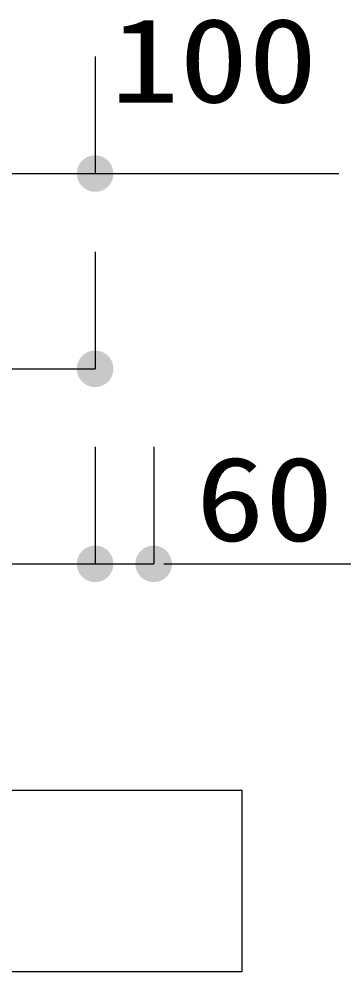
# Model space of a CAD drawing. Units: millimetres, scale not verified. Extents: x -8093 to 8093, y -5792 to 5792.
# Drawn here: x -4421 to -4088, y -4797 to -3820 of the extents above; entities that cross this region are included whole.
import ezdxf
from ezdxf.enums import TextEntityAlignment as Align

# ---------------------------------------------------------------- set-up
doc = ezdxf.new("R2010")
doc.units = ezdxf.units.MM
doc.header["$LTSCALE"] = 30
doc.layers.add('0-1_00クル-フ-0躯体', color=3, linetype='Continuous', lineweight=25)
doc.layers.add('0-4_00クル-フ-6寸法', color=132, linetype='Continuous', lineweight=25)
doc.styles.add('ＭＳ ゴシック', font='')
doc.styles.get('ＭＳ ゴシック').set_extended_font_data('MS Gothic')

msp = doc.modelspace()

# ---------------------------------------------------------------- linework, layer by layer
at = {"layer": '0-1_00クル-フ-0躯体'}
msp.add_lwpolyline([(-4192.25, -4610.98), (-4192.25, -4797.29), (-6221.58, -4797.29), (-6221.58, -4610.98)], close=True, dxfattribs=at)
at = {"layer": '0-4_00クル-フ-6寸法', "color": 4}
for p, q in [((-4342.72, -3858.77), (-4342.72, -3978.77)), ((-4442.72, -3978.77), (-4342.72, -3978.77)), ((-4342.72, -3978.77), (-4092.92, -3978.77)), ((-4342.72, -4058.93), (-4342.72, -4178.93)), ((-4922.72, -4178.93), (-4342.72, -4178.93)), ((-4342.72, -4258.93), (-4342.72, -4378.93)), ((-4342.72, -4258.93), (-4342.72, -4378.93)), ((-4282.72, -4258.93), (-4282.72, -4378.93)), ((-6122.72, -4378.93), (-4342.72, -4378.93)), ((-4342.72, -4378.93), (-4282.72, -4378.93)), ((-4272.32, -4378.93), (-3727.57, -4378.93))]:
    msp.add_line(p, q, dxfattribs=at)
at = {"layer": '0-4_00クル-フ-6寸法'}
for points in [[(-4342.72, -3978.77), (-4357.89, -3967.75), (-4356.39, -3965.94)], [(-4342.72, -3978.77), (-4356.39, -3965.94), (-4354.67, -3964.33)], [(-4342.72, -3978.77), (-4354.67, -3964.33), (-4352.77, -3962.94)], [(-4342.72, -3978.77), (-4352.77, -3962.94), (-4350.7, -3961.81)], [(-4342.72, -3978.77), (-4350.7, -3961.81), (-4348.51, -3960.94)], [(-4342.72, -3978.77), (-4348.51, -3960.94), (-4346.23, -3960.36)], [(-4342.72, -3978.77), (-4346.23, -3960.36), (-4343.9, -3960.06)], [(-4342.72, -3978.77), (-4343.9, -3960.06), (-4341.54, -3960.06)], [(-4342.72, -3978.77), (-4341.54, -3960.06), (-4339.21, -3960.36)], [(-4342.72, -3978.77), (-4339.21, -3960.36), (-4336.93, -3960.94)], [(-4342.72, -3978.77), (-4336.93, -3960.94), (-4334.74, -3961.81)], [(-4342.72, -3978.77), (-4334.74, -3961.81), (-4332.67, -3962.94)], [(-4342.72, -3978.77), (-4332.67, -3962.94), (-4330.77, -3964.33)], [(-4342.72, -3978.77), (-4330.77, -3964.33), (-4329.05, -3965.94)], [(-4342.72, -3978.77), (-4329.05, -3965.94), (-4327.55, -3967.75)], [(-4342.72, -3978.77), (-4361.32, -3976.42), (-4360.88, -3974.11)], [(-4342.72, -3978.77), (-4360.88, -3974.11), (-4360.15, -3971.87)], [(-4342.72, -3978.77), (-4360.15, -3971.87), (-4359.15, -3969.74)], [(-4342.72, -3978.77), (-4359.15, -3969.74), (-4357.89, -3967.75)], [(-4342.72, -3978.77), (-4327.55, -3967.75), (-4326.29, -3969.74)], [(-4342.72, -3978.77), (-4326.29, -3969.74), (-4325.29, -3971.87)], [(-4342.72, -3978.77), (-4325.29, -3971.87), (-4324.56, -3974.11)], [(-4342.72, -3978.77), (-4324.56, -3974.11), (-4324.12, -3976.42)], [(-4342.72, -3978.77), (-4361.47, -3978.77), (-4361.32, -3976.42)], [(-4342.72, -3978.77), (-4361.32, -3981.12), (-4361.47, -3978.77)], [(-4342.72, -3978.77), (-4360.88, -3983.44), (-4361.32, -3981.12)], [(-4342.72, -3978.77), (-4360.15, -3985.68), (-4360.88, -3983.44)], [(-4342.72, -3978.77), (-4359.15, -3987.81), (-4360.15, -3985.68)], [(-4342.72, -3978.77), (-4357.89, -3989.8), (-4359.15, -3987.81)], [(-4342.72, -3978.77), (-4356.39, -3991.61), (-4357.89, -3989.8)], [(-4342.72, -3978.77), (-4354.67, -3993.22), (-4356.39, -3991.61)], [(-4342.72, -3978.77), (-4352.77, -3994.61), (-4354.67, -3993.22)], [(-4342.72, -3978.77), (-4350.7, -3995.74), (-4352.77, -3994.61)], [(-4342.72, -3978.77), (-4348.51, -3996.61), (-4350.7, -3995.74)], [(-4342.72, -3978.77), (-4346.23, -3997.19), (-4348.51, -3996.61)], [(-4342.72, -3978.77), (-4343.9, -3997.49), (-4346.23, -3997.19)], [(-4342.72, -3978.77), (-4341.54, -3997.49), (-4343.9, -3997.49)], [(-4342.72, -3978.77), (-4324.12, -3976.42), (-4323.97, -3978.77)], [(-4342.72, -3978.77), (-4339.21, -3997.19), (-4341.54, -3997.49)], [(-4342.72, -3978.77), (-4336.93, -3996.61), (-4339.21, -3997.19)], [(-4342.72, -3978.77), (-4334.74, -3995.74), (-4336.93, -3996.61)], [(-4342.72, -3978.77), (-4332.67, -3994.61), (-4334.74, -3995.74)], [(-4342.72, -3978.77), (-4330.77, -3993.22), (-4332.67, -3994.61)], [(-4342.72, -3978.77), (-4329.05, -3991.61), (-4330.77, -3993.22)], [(-4342.72, -3978.77), (-4327.55, -3989.8), (-4329.05, -3991.61)], [(-4342.72, -3978.77), (-4326.29, -3987.81), (-4327.55, -3989.8)], [(-4342.72, -3978.77), (-4325.29, -3985.68), (-4326.29, -3987.81)], [(-4342.72, -3978.77), (-4324.56, -3983.44), (-4325.29, -3985.68)], [(-4342.72, -3978.77), (-4324.12, -3981.12), (-4324.56, -3983.44)], [(-4342.72, -3978.77), (-4323.97, -3978.77), (-4324.12, -3981.12)], [(-4342.72, -4178.93), (-4350.7, -4161.97), (-4348.51, -4161.1)], [(-4342.72, -4178.93), (-4348.51, -4161.1), (-4346.23, -4160.51)], [(-4342.72, -4178.93), (-4346.23, -4160.51), (-4343.9, -4160.22)], [(-4342.72, -4178.93), (-4343.9, -4160.22), (-4341.54, -4160.22)], [(-4342.72, -4178.93), (-4341.54, -4160.22), (-4339.21, -4160.51)], [(-4342.72, -4178.93), (-4339.21, -4160.51), (-4336.93, -4161.1)], [(-4342.72, -4178.93), (-4336.93, -4161.1), (-4334.74, -4161.97)], [(-4342.72, -4178.93), (-4360.15, -4172.03), (-4359.15, -4169.9)], [(-4342.72, -4178.93), (-4359.15, -4169.9), (-4357.89, -4167.91)], [(-4342.72, -4178.93), (-4357.89, -4167.91), (-4356.39, -4166.1)], [(-4342.72, -4178.93), (-4356.39, -4166.1), (-4354.67, -4164.48)], [(-4342.72, -4178.93), (-4354.67, -4164.48), (-4352.77, -4163.1)], [(-4342.72, -4178.93), (-4352.77, -4163.1), (-4350.7, -4161.97)], [(-4342.72, -4178.93), (-4334.74, -4161.97), (-4332.67, -4163.1)], [(-4342.72, -4178.93), (-4332.67, -4163.1), (-4330.77, -4164.48)], [(-4342.72, -4178.93), (-4330.77, -4164.48), (-4329.05, -4166.1)], [(-4342.72, -4178.93), (-4329.05, -4166.1), (-4327.55, -4167.91)], [(-4342.72, -4178.93), (-4327.55, -4167.91), (-4326.29, -4169.9)], [(-4342.72, -4178.93), (-4326.29, -4169.9), (-4325.29, -4172.03)], [(-4342.72, -4178.93), (-4361.47, -4178.93), (-4361.32, -4176.58)], [(-4342.72, -4178.93), (-4361.32, -4181.28), (-4361.47, -4178.93)], [(-4342.72, -4178.93), (-4361.32, -4176.58), (-4360.88, -4174.27)], [(-4342.72, -4178.93), (-4360.88, -4183.59), (-4361.32, -4181.28)], [(-4342.72, -4178.93), (-4360.88, -4174.27), (-4360.15, -4172.03)], [(-4342.72, -4178.93), (-4360.15, -4185.83), (-4360.88, -4183.59)], [(-4342.72, -4178.93), (-4359.15, -4187.96), (-4360.15, -4185.83)], [(-4342.72, -4178.93), (-4357.89, -4189.95), (-4359.15, -4187.96)], [(-4342.72, -4178.93), (-4356.39, -4191.77), (-4357.89, -4189.95)], [(-4342.72, -4178.93), (-4354.67, -4193.38), (-4356.39, -4191.77)], [(-4342.72, -4178.93), (-4352.77, -4194.76), (-4354.67, -4193.38)], [(-4342.72, -4178.93), (-4350.7, -4195.9), (-4352.77, -4194.76)], [(-4342.72, -4178.93), (-4348.51, -4196.76), (-4350.7, -4195.9)], [(-4342.72, -4178.93), (-4346.23, -4197.35), (-4348.51, -4196.76)], [(-4342.72, -4178.93), (-4343.9, -4197.65), (-4346.23, -4197.35)], [(-4342.72, -4178.93), (-4341.54, -4197.65), (-4343.9, -4197.65)], [(-4342.72, -4178.93), (-4325.29, -4172.03), (-4324.56, -4174.27)], [(-4342.72, -4178.93), (-4324.56, -4174.27), (-4324.12, -4176.58)], [(-4342.72, -4178.93), (-4324.12, -4176.58), (-4323.97, -4178.93)], [(-4342.72, -4178.93), (-4339.21, -4197.35), (-4341.54, -4197.65)], [(-4342.72, -4178.93), (-4336.93, -4196.76), (-4339.21, -4197.35)], [(-4342.72, -4178.93), (-4334.74, -4195.9), (-4336.93, -4196.76)], [(-4342.72, -4178.93), (-4332.67, -4194.76), (-4334.74, -4195.9)], [(-4342.72, -4178.93), (-4330.77, -4193.38), (-4332.67, -4194.76)], [(-4342.72, -4178.93), (-4329.05, -4191.77), (-4330.77, -4193.38)], [(-4342.72, -4178.93), (-4327.55, -4189.95), (-4329.05, -4191.77)], [(-4342.72, -4178.93), (-4326.29, -4187.96), (-4327.55, -4189.95)], [(-4342.72, -4178.93), (-4325.29, -4185.83), (-4326.29, -4187.96)], [(-4342.72, -4178.93), (-4324.56, -4183.59), (-4325.29, -4185.83)], [(-4342.72, -4178.93), (-4324.12, -4181.28), (-4324.56, -4183.59)], [(-4342.72, -4178.93), (-4323.97, -4178.93), (-4324.12, -4181.28)], [(-4342.72, -4378.93), (-4357.89, -4367.91), (-4356.39, -4366.1)], [(-4342.72, -4378.93), (-4357.89, -4367.91), (-4356.39, -4366.1)], [(-4342.72, -4378.93), (-4356.39, -4366.1), (-4354.67, -4364.48)], [(-4342.72, -4378.93), (-4356.39, -4366.1), (-4354.67, -4364.48)], [(-4342.72, -4378.93), (-4354.67, -4364.48), (-4352.77, -4363.1)], [(-4342.72, -4378.93), (-4354.67, -4364.48), (-4352.77, -4363.1)], [(-4342.72, -4378.93), (-4352.77, -4363.1), (-4350.7, -4361.97)], [(-4342.72, -4378.93), (-4352.77, -4363.1), (-4350.7, -4361.97)], [(-4342.72, -4378.93), (-4350.7, -4361.97), (-4348.51, -4361.1)], [(-4342.72, -4378.93), (-4350.7, -4361.97), (-4348.51, -4361.1)], [(-4342.72, -4378.93), (-4348.51, -4361.1), (-4346.23, -4360.51)], [(-4342.72, -4378.93), (-4348.51, -4361.1), (-4346.23, -4360.51)], [(-4342.72, -4378.93), (-4346.23, -4360.51), (-4343.9, -4360.22)], [(-4342.72, -4378.93), (-4346.23, -4360.51), (-4343.9, -4360.22)], [(-4342.72, -4378.93), (-4343.9, -4360.22), (-4341.54, -4360.22)], [(-4342.72, -4378.93), (-4343.9, -4360.22), (-4341.54, -4360.22)], [(-4342.72, -4378.93), (-4341.54, -4360.22), (-4339.21, -4360.51)], [(-4342.72, -4378.93), (-4341.54, -4360.22), (-4339.21, -4360.51)], [(-4342.72, -4378.93), (-4339.21, -4360.51), (-4336.93, -4361.1)], [(-4342.72, -4378.93), (-4339.21, -4360.51), (-4336.93, -4361.1)], [(-4342.72, -4378.93), (-4336.93, -4361.1), (-4334.74, -4361.97)], [(-4342.72, -4378.93), (-4336.93, -4361.1), (-4334.74, -4361.97)], [(-4342.72, -4378.93), (-4334.74, -4361.97), (-4332.67, -4363.1)], [(-4342.72, -4378.93), (-4334.74, -4361.97), (-4332.67, -4363.1)], [(-4342.72, -4378.93), (-4332.67, -4363.1), (-4330.77, -4364.48)], [(-4342.72, -4378.93), (-4332.67, -4363.1), (-4330.77, -4364.48)], [(-4342.72, -4378.93), (-4330.77, -4364.48), (-4329.05, -4366.1)], [(-4342.72, -4378.93), (-4330.77, -4364.48), (-4329.05, -4366.1)], [(-4342.72, -4378.93), (-4329.05, -4366.1), (-4327.55, -4367.91)], [(-4342.72, -4378.93), (-4329.05, -4366.1), (-4327.55, -4367.91)], [(-4282.72, -4378.93), (-4297.89, -4367.91), (-4296.39, -4366.1)], [(-4282.72, -4378.93), (-4296.39, -4366.1), (-4294.67, -4364.48)], [(-4282.72, -4378.93), (-4294.67, -4364.48), (-4292.77, -4363.1)], [(-4282.72, -4378.93), (-4292.77, -4363.1), (-4290.7, -4361.97)], [(-4282.72, -4378.93), (-4290.7, -4361.97), (-4288.51, -4361.1)], [(-4282.72, -4378.93), (-4288.51, -4361.1), (-4286.23, -4360.51)], [(-4282.72, -4378.93), (-4286.23, -4360.51), (-4283.9, -4360.22)], [(-4282.72, -4378.93), (-4283.9, -4360.22), (-4281.54, -4360.22)], [(-4282.72, -4378.93), (-4281.54, -4360.22), (-4279.21, -4360.51)], [(-4282.72, -4378.93), (-4279.21, -4360.51), (-4276.93, -4361.1)], [(-4282.72, -4378.93), (-4276.93, -4361.1), (-4274.74, -4361.97)], [(-4282.72, -4378.93), (-4274.74, -4361.97), (-4272.67, -4363.1)], [(-4282.72, -4378.93), (-4272.67, -4363.1), (-4270.77, -4364.48)], [(-4282.72, -4378.93), (-4270.77, -4364.48), (-4269.05, -4366.1)], [(-4282.72, -4378.93), (-4269.05, -4366.1), (-4267.55, -4367.91)], [(-4342.72, -4378.93), (-4361.47, -4378.93), (-4361.32, -4376.58)], [(-4342.72, -4378.93), (-4361.47, -4378.93), (-4361.32, -4376.58)], [(-4342.72, -4378.93), (-4361.32, -4376.58), (-4360.88, -4374.27)], [(-4342.72, -4378.93), (-4361.32, -4376.58), (-4360.88, -4374.27)], [(-4342.72, -4378.93), (-4360.88, -4374.27), (-4360.15, -4372.03)], [(-4342.72, -4378.93), (-4360.88, -4374.27), (-4360.15, -4372.03)], [(-4342.72, -4378.93), (-4360.15, -4372.03), (-4359.15, -4369.9)], [(-4342.72, -4378.93), (-4360.15, -4372.03), (-4359.15, -4369.9)], [(-4342.72, -4378.93), (-4359.15, -4369.9), (-4357.89, -4367.91)], [(-4342.72, -4378.93), (-4359.15, -4369.9), (-4357.89, -4367.91)], [(-4342.72, -4378.93), (-4327.55, -4367.91), (-4326.29, -4369.9)], [(-4342.72, -4378.93), (-4327.55, -4367.91), (-4326.29, -4369.9)], [(-4342.72, -4378.93), (-4326.29, -4369.9), (-4325.29, -4372.03)], [(-4342.72, -4378.93), (-4326.29, -4369.9), (-4325.29, -4372.03)], [(-4342.72, -4378.93), (-4325.29, -4372.03), (-4324.56, -4374.27)], [(-4342.72, -4378.93), (-4325.29, -4372.03), (-4324.56, -4374.27)], [(-4342.72, -4378.93), (-4324.56, -4374.27), (-4324.12, -4376.58)], [(-4342.72, -4378.93), (-4324.56, -4374.27), (-4324.12, -4376.58)], [(-4342.72, -4378.93), (-4324.12, -4376.58), (-4323.97, -4378.93)], [(-4342.72, -4378.93), (-4324.12, -4376.58), (-4323.97, -4378.93)], [(-4282.72, -4378.93), (-4301.47, -4378.93), (-4301.32, -4376.58)], [(-4282.72, -4378.93), (-4301.32, -4376.58), (-4300.88, -4374.27)], [(-4282.72, -4378.93), (-4300.88, -4374.27), (-4300.15, -4372.03)], [(-4282.72, -4378.93), (-4300.15, -4372.03), (-4299.15, -4369.9)], [(-4282.72, -4378.93), (-4299.15, -4369.9), (-4297.89, -4367.91)], [(-4282.72, -4378.93), (-4267.55, -4367.91), (-4266.29, -4369.9)], [(-4282.72, -4378.93), (-4266.29, -4369.9), (-4265.29, -4372.03)], [(-4282.72, -4378.93), (-4265.29, -4372.03), (-4264.56, -4374.27)], [(-4282.72, -4378.93), (-4264.56, -4374.27), (-4264.12, -4376.58)], [(-4282.72, -4378.93), (-4264.12, -4376.58), (-4263.97, -4378.93)], [(-4342.72, -4378.93), (-4361.32, -4381.28), (-4361.47, -4378.93)], [(-4342.72, -4378.93), (-4361.32, -4381.28), (-4361.47, -4378.93)], [(-4342.72, -4378.93), (-4360.88, -4383.59), (-4361.32, -4381.28)], [(-4342.72, -4378.93), (-4360.88, -4383.59), (-4361.32, -4381.28)], [(-4342.72, -4378.93), (-4360.15, -4385.83), (-4360.88, -4383.59)], [(-4342.72, -4378.93), (-4360.15, -4385.83), (-4360.88, -4383.59)], [(-4342.72, -4378.93), (-4359.15, -4387.96), (-4360.15, -4385.83)], [(-4342.72, -4378.93), (-4359.15, -4387.96), (-4360.15, -4385.83)], [(-4342.72, -4378.93), (-4357.89, -4389.95), (-4359.15, -4387.96)], [(-4342.72, -4378.93), (-4357.89, -4389.95), (-4359.15, -4387.96)], [(-4342.72, -4378.93), (-4356.39, -4391.77), (-4357.89, -4389.95)], [(-4342.72, -4378.93), (-4356.39, -4391.77), (-4357.89, -4389.95)], [(-4342.72, -4378.93), (-4354.67, -4393.38), (-4356.39, -4391.77)], [(-4342.72, -4378.93), (-4354.67, -4393.38), (-4356.39, -4391.77)], [(-4342.72, -4378.93), (-4352.77, -4394.76), (-4354.67, -4393.38)], [(-4342.72, -4378.93), (-4352.77, -4394.76), (-4354.67, -4393.38)], [(-4342.72, -4378.93), (-4350.7, -4395.9), (-4352.77, -4394.76)], [(-4342.72, -4378.93), (-4350.7, -4395.9), (-4352.77, -4394.76)], [(-4342.72, -4378.93), (-4348.51, -4396.76), (-4350.7, -4395.9)], [(-4342.72, -4378.93), (-4348.51, -4396.76), (-4350.7, -4395.9)], [(-4342.72, -4378.93), (-4346.23, -4397.35), (-4348.51, -4396.76)], [(-4342.72, -4378.93), (-4346.23, -4397.35), (-4348.51, -4396.76)], [(-4342.72, -4378.93), (-4343.9, -4397.65), (-4346.23, -4397.35)], [(-4342.72, -4378.93), (-4343.9, -4397.65), (-4346.23, -4397.35)], [(-4342.72, -4378.93), (-4341.54, -4397.65), (-4343.9, -4397.65)], [(-4342.72, -4378.93), (-4341.54, -4397.65), (-4343.9, -4397.65)], [(-4342.72, -4378.93), (-4339.21, -4397.35), (-4341.54, -4397.65)], [(-4342.72, -4378.93), (-4336.93, -4396.76), (-4339.21, -4397.35)], [(-4342.72, -4378.93), (-4334.74, -4395.9), (-4336.93, -4396.76)], [(-4342.72, -4378.93), (-4332.67, -4394.76), (-4334.74, -4395.9)], [(-4342.72, -4378.93), (-4330.77, -4393.38), (-4332.67, -4394.76)], [(-4342.72, -4378.93), (-4329.05, -4391.77), (-4330.77, -4393.38)], [(-4342.72, -4378.93), (-4327.55, -4389.95), (-4329.05, -4391.77)], [(-4342.72, -4378.93), (-4326.29, -4387.96), (-4327.55, -4389.95)], [(-4342.72, -4378.93), (-4325.29, -4385.83), (-4326.29, -4387.96)], [(-4342.72, -4378.93), (-4324.56, -4383.59), (-4325.29, -4385.83)], [(-4342.72, -4378.93), (-4324.12, -4381.28), (-4324.56, -4383.59)], [(-4342.72, -4378.93), (-4323.97, -4378.93), (-4324.12, -4381.28)], [(-4342.72, -4378.93), (-4339.21, -4397.35), (-4341.54, -4397.65)], [(-4342.72, -4378.93), (-4336.93, -4396.76), (-4339.21, -4397.35)], [(-4342.72, -4378.93), (-4334.74, -4395.9), (-4336.93, -4396.76)], [(-4342.72, -4378.93), (-4332.67, -4394.76), (-4334.74, -4395.9)], [(-4342.72, -4378.93), (-4330.77, -4393.38), (-4332.67, -4394.76)], [(-4342.72, -4378.93), (-4329.05, -4391.77), (-4330.77, -4393.38)], [(-4342.72, -4378.93), (-4327.55, -4389.95), (-4329.05, -4391.77)], [(-4342.72, -4378.93), (-4326.29, -4387.96), (-4327.55, -4389.95)], [(-4342.72, -4378.93), (-4325.29, -4385.83), (-4326.29, -4387.96)], [(-4342.72, -4378.93), (-4324.56, -4383.59), (-4325.29, -4385.83)], [(-4342.72, -4378.93), (-4324.12, -4381.28), (-4324.56, -4383.59)], [(-4342.72, -4378.93), (-4323.97, -4378.93), (-4324.12, -4381.28)], [(-4282.72, -4378.93), (-4301.32, -4381.28), (-4301.47, -4378.93)], [(-4282.72, -4378.93), (-4300.88, -4383.59), (-4301.32, -4381.28)], [(-4282.72, -4378.93), (-4300.15, -4385.83), (-4300.88, -4383.59)], [(-4282.72, -4378.93), (-4299.15, -4387.96), (-4300.15, -4385.83)], [(-4282.72, -4378.93), (-4297.89, -4389.95), (-4299.15, -4387.96)], [(-4282.72, -4378.93), (-4296.39, -4391.77), (-4297.89, -4389.95)], [(-4282.72, -4378.93), (-4294.67, -4393.38), (-4296.39, -4391.77)], [(-4282.72, -4378.93), (-4292.77, -4394.76), (-4294.67, -4393.38)], [(-4282.72, -4378.93), (-4290.7, -4395.9), (-4292.77, -4394.76)], [(-4282.72, -4378.93), (-4288.51, -4396.76), (-4290.7, -4395.9)], [(-4282.72, -4378.93), (-4286.23, -4397.35), (-4288.51, -4396.76)], [(-4282.72, -4378.93), (-4283.9, -4397.65), (-4286.23, -4397.35)], [(-4282.72, -4378.93), (-4281.54, -4397.65), (-4283.9, -4397.65)], [(-4282.72, -4378.93), (-4279.21, -4397.35), (-4281.54, -4397.65)], [(-4282.72, -4378.93), (-4276.93, -4396.76), (-4279.21, -4397.35)], [(-4282.72, -4378.93), (-4274.74, -4395.9), (-4276.93, -4396.76)], [(-4282.72, -4378.93), (-4272.67, -4394.76), (-4274.74, -4395.9)], [(-4282.72, -4378.93), (-4270.77, -4393.38), (-4272.67, -4394.76)], [(-4282.72, -4378.93), (-4269.05, -4391.77), (-4270.77, -4393.38)], [(-4282.72, -4378.93), (-4267.55, -4389.95), (-4269.05, -4391.77)], [(-4282.72, -4378.93), (-4266.29, -4387.96), (-4267.55, -4389.95)], [(-4282.72, -4378.93), (-4265.29, -4385.83), (-4266.29, -4387.96)], [(-4282.72, -4378.93), (-4264.56, -4383.59), (-4265.29, -4385.83)], [(-4282.72, -4378.93), (-4264.12, -4381.28), (-4264.56, -4383.59)], [(-4282.72, -4378.93), (-4263.97, -4378.93), (-4264.12, -4381.28)]]:
    msp.add_solid(points, dxfattribs=at)

# ---------------------------------------------------------------- texts
at = {"layer": '0-4_00クル-フ-6寸法', "color": 3, "style": 'ＭＳ ゴシック', "width": 1.2}
for s, p in [('100', (-4327.16, -3931.97)), ('60', (-4239.66, -4381.6))]:
    msp.add_text(s, height=86.66, dxfattribs=at).set_placement(p, align=Align.BOTTOM_LEFT)

doc.saveas('drawing.dxf')
